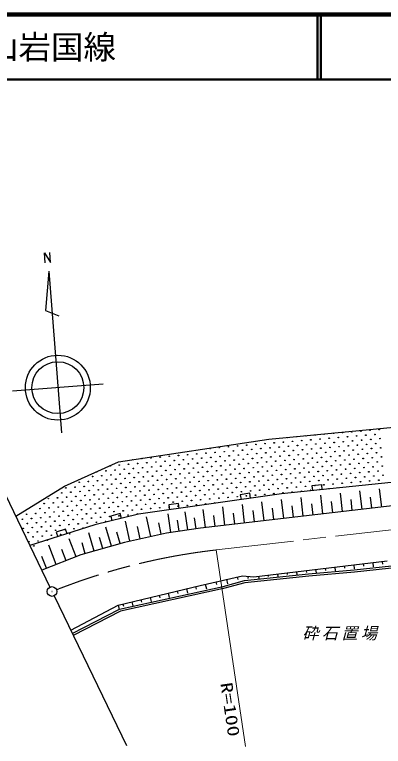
# Model space of a CAD drawing. Units: millimetres, scale not verified. Extents: x 40000 to 680000, y 20000 to 380000.
# Drawn here: x 251139 to 307875, y 267322 to 380000 of the extents above; entities that cross this region are included whole.
import ezdxf
from ezdxf.enums import TextEntityAlignment as Align

# ---------------------------------------------------------------- set-up
doc = ezdxf.new("R2010")
doc.units = ezdxf.units.MM
doc.header["$LTSCALE"] = 1000
doc.linetypes.add('CHAIN', pattern=[18.5, 12, -1.5, 3.5, -1.5])
for name, color, linetype, lineweight in [('M-BGD', 7, 'Continuous', 25), ('M-BGD-HTXT', 7, 'Continuous', 13), ('M-BMK', 2, 'CHAIN', 13), ('M-OTRS', 6, 'Continuous', 25), ('M-TTL', 2, 'Continuous', 140), ('M-TTL-LINE', 7, 'Continuous', 50)]:
    doc.layers.add(name, color=color, linetype=linetype, lineweight=lineweight)
doc.layers.add('M-TTL-TXT', color=7, linetype='Continuous')
doc.styles.add('ＭＳ ゴシック', font='')
doc.styles.get('ＭＳ ゴシック').set_extended_font_data('MS Gothic')

# ---------------------------------------------------------------- blocks, each defined once
blk = doc.blocks.new('BUHIN102')
at = {"color": 7, "linetype": 'Continuous', "lineweight": 25}
blk.add_lwpolyline([(750, 18), (732, 768), (-768, 732), (-750, -18)], dxfattribs=at)
blk = doc.blocks.new('BUHIN103')
at = {"color": 7, "linetype": 'Continuous', "lineweight": 25}
blk.add_lwpolyline([(748, 48), (700, 797), (-797, 700), (-748, -48)], dxfattribs=at)

msp = doc.modelspace()

# ---------------------------------------------------------------- linework, layer by layer
at = {"layer": 'M-BGD'}
for p, q in [((255860, 341767), (255741, 343305)), ((255741, 343305), (256659, 341824)), ((256659, 341824), (256531, 343368)), ((256395, 340503), (255862, 334444)), ((256395, 340503), (258326, 315578)), ((255862, 334444), (257933, 333601)), ((264764, 323097), (250806, 322016)), ((290230, 314618), (335129, 318974)), ((244725, 316397), (256573, 291844)), ((267096, 311154), (290230, 314618)), ((258823, 307384), (267096, 311154)), ((336185, 310685), (292216, 306229)), ((251297, 302777), (258823, 307384)), ((304603, 303824), (304275, 306650)), ((307618, 304174), (307292, 306977)), ((292216, 306229), (270201, 303082)), ((320430, 305662), (279731, 300936)), ((295559, 302774), (295222, 305670)), ((298574, 303124), (298240, 305997)), ((301588, 303474), (301257, 306324)), ((306110, 303999), (305914, 305688)), ((286515, 301723), (286183, 304576)), ((289529, 302073), (289194, 304962)), ((292544, 302424), (292205, 305343)), ((294051, 302599), (293849, 304343)), ((297066, 302949), (296865, 304679)), ((300081, 303299), (299882, 305016)), ((303096, 303649), (302898, 305352)), ((275159, 300257), (274737, 303108)), ((277772, 300645), (277357, 303444)), ((280485, 301023), (280162, 303804)), ((283500, 301373), (283173, 304190)), ((285007, 301548), (284810, 303249)), ((288022, 301898), (287822, 303621)), ((291037, 302249), (290834, 303992)), ((270201, 303082), (263485, 301414)), ((268856, 298917), (268178, 301997)), ((272085, 299628), (271412, 302682)), ((276466, 300451), (276214, 302146)), ((279078, 300839), (278831, 302503)), ((281992, 301198), (281797, 302878)), ((263485, 301414), (253474, 298244)), ((266036, 298156), (265195, 301057)), ((270470, 299272), (270048, 301192)), ((273699, 299983), (273315, 301729)), ((279731, 300936), (274506, 300161)), ((263354, 297378), (262530, 300217)), ((267378, 298545), (266868, 300304)), ((274506, 300161), (268049, 298739)), ((260582, 296501), (259514, 299266)), ((268049, 298739), (261342, 296794)), ((262012, 296989), (261524, 298674)), ((264695, 297767), (264196, 299489)), ((257544, 295327), (256401, 298285)), ((259063, 295914), (258399, 297631)), ((261342, 296794), (255309, 294464)), ((256024, 294740), (255316, 296572)), ((287938, 293417), (308445, 295902)), ((303319, 295281), (303395, 294648)), ((303387, 294514), (314553, 295669)), ((314589, 295321), (303420, 294166)), ((304783, 295458), (304831, 295061)), ((306248, 295636), (306332, 294946)), ((307713, 295813), (307765, 295382)), ((294530, 294216), (294586, 293753)), ((295995, 294393), (296030, 294099)), ((296363, 293875), (303387, 294514)), ((303420, 294166), (296397, 293527)), ((297459, 294571), (297522, 294051)), ((298924, 294748), (298964, 294420)), ((300389, 294926), (300459, 294350)), ((301854, 295103), (301898, 294741)), ((279664, 292115), (286199, 293602)), ((283749, 293045), (283911, 292331)), ((285382, 293417), (285479, 292994)), ((286199, 293602), (287938, 293417)), ((286490, 292868), (296363, 293875)), ((296397, 293527), (286556, 292523)), ((287069, 293510), (287035, 293194)), ((288671, 293506), (288713, 293156)), ((290135, 293683), (290163, 293457)), ((291600, 293861), (291649, 293455)), ((293065, 294038), (293097, 293778)), ((267082, 289077), (279664, 292115)), ((267285, 288456), (283211, 291951)), ((278965, 291947), (279071, 291510)), ((280481, 292301), (280648, 291570)), ((282115, 292673), (282214, 292240)), ((283211, 291951), (286490, 292868)), ((286556, 292523), (283296, 291611)), ((283296, 291611), (267405, 288124)), ((274771, 290934), (274936, 290250)), ((276169, 291271), (276271, 290849)), ((277567, 291609), (277740, 290892)), ((257225, 290493), (268331, 267478)), ((269179, 289584), (269324, 288983)), ((270577, 289921), (270667, 289548)), ((271975, 290259), (272130, 289617)), ((273373, 290596), (273469, 290199)), ((259787, 285203), (267082, 289077)), ((259999, 284705), (267285, 288456)), ((267082, 289077), (267208, 288423)), ((267781, 289246), (267865, 288898)), ((267405, 288124), (260160, 284394))]:
    msp.add_line(p, q, dxfattribs=at)
for points in [[(267571, 302429), (267390, 303157), (265934, 302795), (266115, 302067)], [(259195, 300055), (258968, 300771), (257538, 300318), (257765, 299603)]]:
    msp.add_lwpolyline(points, dxfattribs=at)
for centre, radius in [((257785, 322557), 5000), ((257785, 322557), 4000), ((300183, 315528), 49.8), ((301593, 315646), 49.8), ((303002, 315765), 49.8), ((304411, 315883), 49.8), ((305821, 316001), 49.8), ((307230, 316119), 49.8), ((295310, 314410), 49.8), ((296719, 314528), 49.8), ((298129, 314647), 49.8), ((299538, 314765), 49.8), ((300947, 314883), 49.8), ((302356, 315001), 49.8), ((303120, 314355), 49.8), ((303766, 315119), 49.8), ((304529, 314473), 49.8), ((305175, 315237), 49.8), ((305939, 314592), 49.8), ((306584, 315355), 49.8), ((307348, 314710), 49.8), ((282627, 313347), 49.8), ((284036, 313465), 49.8), ((285445, 313584), 49.8), ((286854, 313702), 49.8), ((288264, 313820), 49.8), ((289673, 313938), 49.8), ((290437, 313292), 49.8), ((291082, 314056), 49.8), ((291846, 313410), 49.8), ((292491, 314174), 49.8), ((293255, 313529), 49.8), ((293901, 314292), 49.8), ((294664, 313647), 49.8), ((296074, 313765), 49.8), ((297483, 313883), 49.8), ((298247, 313237), 49.8), ((298892, 314001), 49.8), ((299656, 313355), 49.8), ((300302, 314119), 49.8), ((301065, 313473), 49.8), ((301711, 314237), 49.8), ((302475, 313592), 49.8), ((303884, 313710), 49.8), ((305293, 313828), 49.8), ((306702, 313946), 49.8), ((307466, 313300), 49.8), ((276344, 312111), 49.8), ((277753, 312229), 49.8), ((279162, 312347), 49.8), ((280572, 312466), 49.8), ((281981, 312584), 49.8), ((283390, 312702), 49.8), ((284800, 312820), 49.8), ((285563, 312174), 49.8), ((286209, 312938), 49.8), ((286973, 312292), 49.8), ((287618, 313056), 49.8), ((288382, 312410), 49.8), ((289027, 313174), 49.8), ((289791, 312529), 49.8), ((291200, 312647), 49.8), ((292610, 312765), 49.8), ((293373, 312119), 49.8), ((294019, 312883), 49.8), ((294783, 312237), 49.8), ((295428, 313001), 49.8), ((296192, 312355), 49.8), ((296837, 313119), 49.8), ((297601, 312474), 49.8), ((299010, 312592), 49.8), ((300420, 312710), 49.8), ((301829, 312828), 49.8), ((302593, 312182), 49.8), ((303238, 312946), 49.8), ((304002, 312300), 49.8), ((304647, 313064), 49.8), ((305411, 312419), 49.8), ((306057, 313182), 49.8), ((306820, 312537), 49.8), ((270707, 311639), 49.8), ((271471, 310993), 49.8), ((272116, 311757), 49.8), ((272880, 311111), 49.8), ((273525, 311875), 49.8), ((274289, 311229), 49.8), ((274935, 311993), 49.8), ((275698, 311347), 49.8), ((277108, 311466), 49.8), ((278517, 311584), 49.8), ((279926, 311702), 49.8), ((280690, 311056), 49.8), ((281335, 311820), 49.8), ((282099, 311174), 49.8), ((282745, 311938), 49.8), ((283508, 311292), 49.8), ((284154, 312056), 49.8), ((284918, 311411), 49.8), ((286327, 311529), 49.8), ((287736, 311647), 49.8), ((288500, 311001), 49.8), ((289145, 311765), 49.8), ((289909, 311119), 49.8), ((290555, 311883), 49.8), ((291318, 311237), 49.8), ((291964, 312001), 49.8), ((292728, 311356), 49.8), ((294137, 311474), 49.8), ((295546, 311592), 49.8), ((296310, 310946), 49.8), ((296956, 311710), 49.8), ((297719, 311064), 49.8), ((298365, 311828), 49.8), ((299128, 311182), 49.8), ((299774, 311946), 49.8), ((300538, 311301), 49.8), ((301183, 312064), 49.8), ((301947, 311419), 49.8), ((303356, 311537), 49.8), ((304766, 311655), 49.8), ((305529, 311009), 49.8), ((306175, 311773), 49.8), ((306939, 311127), 49.8), ((307584, 311891), 49.8), ((265833, 310521), 49.8), ((266597, 309875), 49.8), ((267243, 310639), 49.8), ((268006, 309993), 49.8), ((268652, 310757), 49.8), ((269416, 310111), 49.8), ((270061, 310875), 49.8), ((270825, 310229), 49.8), ((272234, 310348), 49.8), ((273643, 310466), 49.8), ((274407, 309820), 49.8), ((275053, 310584), 49.8), ((275816, 309938), 49.8), ((276462, 310702), 49.8), ((277226, 310056), 49.8), ((277871, 310820), 49.8), ((278635, 310174), 49.8), ((279281, 310938), 49.8), ((280044, 310293), 49.8), ((281454, 310411), 49.8), ((282863, 310529), 49.8), ((283626, 309883), 49.8), ((284272, 310647), 49.8), ((285036, 310001), 49.8), ((285681, 310765), 49.8), ((286445, 310119), 49.8), ((287091, 310883), 49.8), ((287854, 310238), 49.8), ((289264, 310356), 49.8), ((290673, 310474), 49.8), ((291437, 309828), 49.8), ((292082, 310592), 49.8), ((292846, 309946), 49.8), ((293491, 310710), 49.8), ((294255, 310064), 49.8), ((294901, 310828), 49.8), ((295664, 310183), 49.8), ((297074, 310301), 49.8), ((298483, 310419), 49.8), ((299892, 310537), 49.8), ((300656, 309891), 49.8), ((301301, 310655), 49.8), ((302065, 310009), 49.8), ((302711, 310773), 49.8), ((303474, 310127), 49.8), ((304120, 310891), 49.8), ((304884, 310246), 49.8), ((306293, 310364), 49.8), ((307702, 310482), 49.8), ((263133, 308875), 49.8), ((264542, 308993), 49.8), ((265188, 309757), 49.8), ((265952, 309111), 49.8), ((267361, 309230), 49.8), ((268770, 309348), 49.8), ((269534, 308702), 49.8), ((270179, 309466), 49.8), ((270943, 308820), 49.8), ((271589, 309584), 49.8), ((272352, 308938), 49.8), ((272998, 309702), 49.8), ((273762, 309056), 49.8), ((275171, 309175), 49.8), ((276580, 309293), 49.8), ((277989, 309411), 49.8), ((278753, 308765), 49.8), ((279399, 309529), 49.8), ((280162, 308883), 49.8), ((280808, 309647), 49.8), ((281572, 309001), 49.8), ((282217, 309765), 49.8), ((282981, 309119), 49.8), ((284390, 309238), 49.8), ((285799, 309356), 49.8), ((286563, 308710), 49.8), ((287209, 309474), 49.8), ((287972, 308828), 49.8), ((288618, 309592), 49.8), ((289382, 308946), 49.8), ((290027, 309710), 49.8), ((290791, 309064), 49.8), ((292200, 309183), 49.8), ((293610, 309301), 49.8), ((295019, 309419), 49.8), ((295782, 308773), 49.8), ((296428, 309537), 49.8), ((297192, 308891), 49.8), ((297837, 309655), 49.8), ((298601, 309009), 49.8), ((299247, 309773), 49.8), ((300010, 309128), 49.8), ((301420, 309246), 49.8), ((302829, 309364), 49.8), ((303593, 308718), 49.8), ((304238, 309482), 49.8), ((305002, 308836), 49.8), ((305647, 309600), 49.8), ((306411, 308954), 49.8), ((307057, 309718), 49.8), ((307820, 309073), 49.8), ((261078, 307993), 49.8), ((262487, 308111), 49.8), ((263897, 308230), 49.8), ((264660, 307584), 49.8), ((265306, 308348), 49.8), ((266070, 307702), 49.8), ((266715, 308466), 49.8), ((267479, 307820), 49.8), ((268125, 308584), 49.8), ((268888, 307938), 49.8), ((270297, 308056), 49.8), ((271707, 308175), 49.8), ((273116, 308293), 49.8), ((273880, 307647), 49.8), ((274525, 308411), 49.8), ((275289, 307765), 49.8), ((275935, 308529), 49.8), ((276698, 307883), 49.8), ((277344, 308647), 49.8), ((278108, 308001), 49.8), ((279517, 308120), 49.8), ((280926, 308238), 49.8), ((281690, 307592), 49.8), ((282335, 308356), 49.8), ((283099, 307710), 49.8), ((283745, 308474), 49.8), ((284508, 307828), 49.8), ((285154, 308592), 49.8), ((285918, 307946), 49.8), ((287327, 308065), 49.8), ((288736, 308183), 49.8), ((290145, 308301), 49.8), ((290909, 307655), 49.8), ((291555, 308419), 49.8), ((292318, 307773), 49.8), ((292964, 308537), 49.8), ((293728, 307891), 49.8), ((294373, 308655), 49.8), ((295137, 308010), 49.8), ((296546, 308128), 49.8), ((297955, 308246), 49.8), ((298719, 307600), 49.8), ((299365, 308364), 49.8), ((300128, 307718), 49.8), ((300774, 308482), 49.8), ((301538, 307836), 49.8), ((302183, 308600), 49.8), ((302947, 307955), 49.8), ((304356, 308073), 49.8), ((305766, 308191), 49.8), ((307175, 308309), 49.8), ((259023, 307112), 49.8), ((259787, 306466), 49.8), ((260433, 307230), 49.8), ((261196, 306584), 49.8), ((261842, 307348), 49.8), ((262606, 306702), 49.8), ((263251, 307466), 49.8), ((264015, 306820), 49.8), ((265424, 306938), 49.8), ((266833, 307057), 49.8), ((268243, 307175), 49.8), ((269006, 306529), 49.8), ((269652, 307293), 49.8), ((270416, 306647), 49.8), ((271061, 307411), 49.8), ((271825, 306765), 49.8), ((272470, 307529), 49.8), ((273234, 306883), 49.8), ((274643, 307002), 49.8), ((276053, 307120), 49.8), ((276816, 306474), 49.8), ((277462, 307238), 49.8), ((278226, 306592), 49.8), ((278871, 307356), 49.8), ((279635, 306710), 49.8), ((280280, 307474), 49.8), ((281044, 306828), 49.8), ((282453, 306947), 49.8), ((283863, 307065), 49.8), ((285272, 307183), 49.8), ((286036, 306537), 49.8), ((286681, 307301), 49.8), ((287445, 306655), 49.8), ((288091, 307419), 49.8), ((288854, 306773), 49.8), ((289500, 307537), 49.8), ((290264, 306892), 49.8), ((291673, 307010), 49.8), ((293082, 307128), 49.8), ((293846, 306482), 49.8), ((294491, 307246), 49.8), ((295255, 306600), 49.8), ((295901, 307364), 49.8), ((297310, 307482), 49.8), ((256323, 305466), 49.8), ((257732, 305584), 49.8), ((258378, 306348), 49.8), ((259141, 305702), 49.8), ((260551, 305820), 49.8), ((261960, 305939), 49.8), ((263369, 306057), 49.8), ((264133, 305411), 49.8), ((264778, 306175), 49.8), ((265542, 305529), 49.8), ((266188, 306293), 49.8), ((266951, 305647), 49.8), ((267597, 306411), 49.8), ((268361, 305765), 49.8), ((269770, 305884), 49.8), ((271179, 306002), 49.8), ((271943, 305356), 49.8), ((272589, 306120), 49.8), ((273352, 305474), 49.8), ((273998, 306238), 49.8), ((274762, 305592), 49.8), ((275407, 306356), 49.8), ((276171, 305710), 49.8), ((277580, 305828), 49.8), ((278989, 305947), 49.8), ((280399, 306065), 49.8), ((281162, 305419), 49.8), ((281808, 306183), 49.8), ((282572, 305537), 49.8), ((283217, 306301), 49.8), ((283981, 305655), 49.8), ((284626, 306419), 49.8), ((285390, 305773), 49.8), ((286799, 305892), 49.8), ((288209, 306010), 49.8), ((289618, 306128), 49.8), ((291027, 306246), 49.8), ((292436, 306364), 49.8), ((255677, 304702), 49.8), ((257087, 304820), 49.8), ((258496, 304939), 49.8), ((259260, 304293), 49.8), ((259905, 305057), 49.8), ((260669, 304411), 49.8), ((261314, 305175), 49.8), ((262078, 304529), 49.8), ((262724, 305293), 49.8), ((263487, 304647), 49.8), ((264897, 304765), 49.8), ((266306, 304884), 49.8), ((267070, 304238), 49.8), ((267715, 305002), 49.8), ((268479, 304356), 49.8), ((269124, 305120), 49.8), ((269888, 304474), 49.8), ((270534, 305238), 49.8), ((271297, 304592), 49.8), ((272707, 304710), 49.8), ((274116, 304829), 49.8), ((274880, 304183), 49.8), ((275525, 304947), 49.8), ((276289, 304301), 49.8), ((276934, 305065), 49.8), ((277698, 304419), 49.8), ((278344, 305183), 49.8), ((279107, 304537), 49.8), ((279753, 305301), 49.8), ((280517, 304655), 49.8), ((252977, 303057), 49.8), ((254386, 303175), 49.8), ((255032, 303939), 49.8), ((255795, 303293), 49.8), ((256441, 304057), 49.8), ((257205, 303411), 49.8), ((257850, 304175), 49.8), ((258614, 303529), 49.8), ((260023, 303647), 49.8), ((261432, 303766), 49.8), ((262196, 303120), 49.8), ((262842, 303884), 49.8), ((263605, 303238), 49.8), ((264251, 304002), 49.8), ((265015, 303356), 49.8), ((265660, 304120), 49.8), ((266424, 303474), 49.8), ((267833, 303592), 49.8), ((269243, 303711), 49.8), ((270652, 303829), 49.8), ((272061, 303947), 49.8), ((273470, 304065), 49.8), ((252331, 302293), 49.8), ((253741, 302411), 49.8), ((255150, 302529), 49.8), ((256559, 302648), 49.8), ((257323, 302002), 49.8), ((257968, 302766), 49.8), ((258732, 302120), 49.8), ((259378, 302884), 49.8), ((260141, 302238), 49.8), ((260787, 303002), 49.8), ((261551, 302356), 49.8), ((262960, 302474), 49.8), ((264369, 302593), 49.8), ((265133, 301947), 49.8), ((265778, 302711), 49.8), ((267188, 302829), 49.8), ((268597, 302947), 49.8), ((252449, 300884), 49.8), ((253095, 301648), 49.8), ((253859, 301002), 49.8), ((254504, 301766), 49.8), ((255268, 301120), 49.8), ((255913, 301884), 49.8), ((256677, 301238), 49.8), ((258086, 301356), 49.8), ((259496, 301474), 49.8), ((260259, 300829), 49.8), ((260905, 301593), 49.8), ((261669, 300947), 49.8), ((262314, 301711), 49.8), ((263724, 301829), 49.8), ((253213, 300238), 49.8), ((254622, 300356), 49.8), ((255386, 299711), 49.8), ((256032, 300475), 49.8), ((256795, 299829), 49.8), ((257441, 300593), 49.8), ((258205, 299947), 49.8), ((258850, 300711), 49.8), ((253331, 298829), 49.8), ((253977, 299593), 49.8), ((254740, 298947), 49.8), ((256150, 299065), 49.8), ((254095, 298183), 49.8)]:
    msp.add_circle(centre, radius, dxfattribs=at)
for centre, start, end in [((293137, 314938), 235.40298, 315.68031), ((294546, 315056), 208.61992, 342.46336), ((295956, 315174), 186.65842, 4.42486), ((297365, 315292), 164.87024, 26.21305), ((298774, 315410), 139.03068, 52.05261), ((281217, 313229), 137.96664, 59.06471), ((269298, 311521), 236.4035, 320.62785), ((263779, 309639), 201.17491, 27.81836), ((261724, 308757), 274.36702, 314.62625), ((296664, 306718), 314.73044, 236.84508), ((298074, 306836), 349.33751, 202.23802), ((299483, 306955), 17.99273, 173.58279), ((300892, 307073), 50.69831, 140.87721), ((281926, 304774), 350.03207, 206.23513), ((270006, 303065), 336.63173, 231.26803), ((259614, 300065), 313.86079, 265.82742)]:
    msp.add_arc(centre, 49.8, start, end, dxfattribs=at)
at = {"layer": 'M-BGD-HTXT'}
msp.add_line((282130, 297566), (286656, 267322), dxfattribs=at)
at = {"layer": 'M-BMK'}
msp.add_line((282130, 297566), (324479, 302453), dxfattribs=at)
msp.add_arc((293196, 200968), 97229, 96.53491, 111.47791, dxfattribs=at)
at = {"layer": 'M-OTRS'}
for radius in [746, 22.5]:
    msp.add_circle((256899, 291169), radius, dxfattribs=at)
at = {"layer": 'M-TTL'}
msp.add_line((680000, 380000), (40000, 380000), dxfattribs=at)
at = {"layer": 'M-TTL-LINE'}
for p, q in [((297750, 380000), (297750, 370000)), ((298250, 380000), (298250, 370000)), ((40000, 370000), (680000, 370000))]:
    msp.add_line(p, q, dxfattribs=at)

# ---------------------------------------------------------------- block references
at = {"layer": 'M-BGD', "rotation": 4.42897}
for name, p in [('BUHIN102', (297712, 306786)), ('BUHIN103', (286712, 305442)), ('BUHIN103', (275705, 303869))]:
    msp.add_blockref(name, p, dxfattribs=at)

# ---------------------------------------------------------------- texts
at = {"layer": 'M-BGD-HTXT', "style": 'ＭＳ ゴシック', "width": 1.35}
msp.add_text('R=100', height=1833, rotation=278.3, dxfattribs=at).set_placement((282251, 276963), align=Align.BOTTOM_LEFT)
at = {"layer": 'M-BGD-HTXT', "insert": (295402, 283620), "char_height": 1833, "attachment_point": 7, "style": 'ＭＳ ゴシック'}
msp.add_mtext('\\T1.2;\\Q15;砕石置場', dxfattribs=at)
at = {"layer": 'M-TTL-TXT', "style": 'ＭＳ ゴシック'}
msp.add_text('一般県道北中山岩国線', height=3666, dxfattribs=at).set_placement((216734, 375000), align=Align.MIDDLE_LEFT)

doc.saveas('drawing.dxf')
